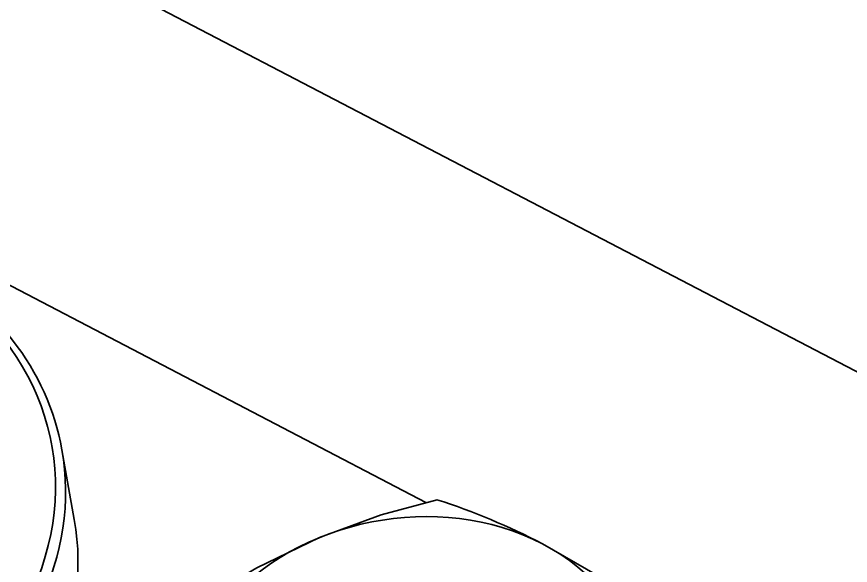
# Model space of a CAD drawing. Header units: millimetres. Extents: x 11035 to 42401, y -8968 to 2503.
# Drawn here: x 12291.4 to 12309.5, y 1736.73 to 1748.64 of the extents above; entities that cross this region are included whole.
import ezdxf

# ---------------------------------------------------------------- set-up
doc = ezdxf.new("R2010")
doc.units = ezdxf.units.MM
doc.layers.add('word_dim', color=253, linetype='Continuous')

# ---------------------------------------------------------------- blocks, each defined once
blk = doc.blocks.new('A$C5CD62552')
at = {"color": 7, "lineweight": 35}
blk.add_line((23.256, -270.193), (-23.956, -245.58), dxfattribs=at)
at = {"color": 7, "lineweight": 35, "ltscale": 0.316547}
blk.add_line((1.006, -266.306), (-10.222, -260.452), dxfattribs=at)
at = {"color": 7, "lineweight": 35, "ltscale": 0.038504}
blk.add_line((-6.625, -266.678), (-6.893, -265.161), dxfattribs=at)
at = {"color": 7, "lineweight": 35}
for points in [[(-3.978, -268.5), (-2.662, -267.722), (-1.299, -267.066), (0.035, -266.578), (1.249, -266.247)], [(3.541, -267.205), (4.733, -267.89), (5.925, -268.685)]]:
    blk.add_lwpolyline(points, dxfattribs=at)
blk.add_arc((-3.234, -280.201), 14.656, 62.4684, 72.1916, dxfattribs=at)
for centre, major_axis, start_param, end_param in [((-14.791, -266.439), (-7.681, -1.359), 5.403318, 10.205183), ((-14.771, -266.555), (7.878, 1.394), 0.000027, 0.805272), ((-14.771, -266.555), (7.878, 1.394), 3.141619, 6.283212), ((0.648, -270.675), (-4.923, -0.871), 0.808481, 7.091666), ((-14.502, -268.072), (7.878, 1.394), 3.141619, 6.283212)]:
    blk.add_ellipse(centre, major_axis=major_axis, ratio=0.805657, start_param=start_param, end_param=end_param, dxfattribs=at)

msp = doc.modelspace()

# ---------------------------------------------------------------- block references
at = {"layer": 'word_dim', "color": 3, "linetype": 'Continuous', "ltscale": 2}
msp.add_blockref('A$C5CD62552', (12299.276, 2004.404), dxfattribs=at)

doc.saveas('drawing.dxf')
